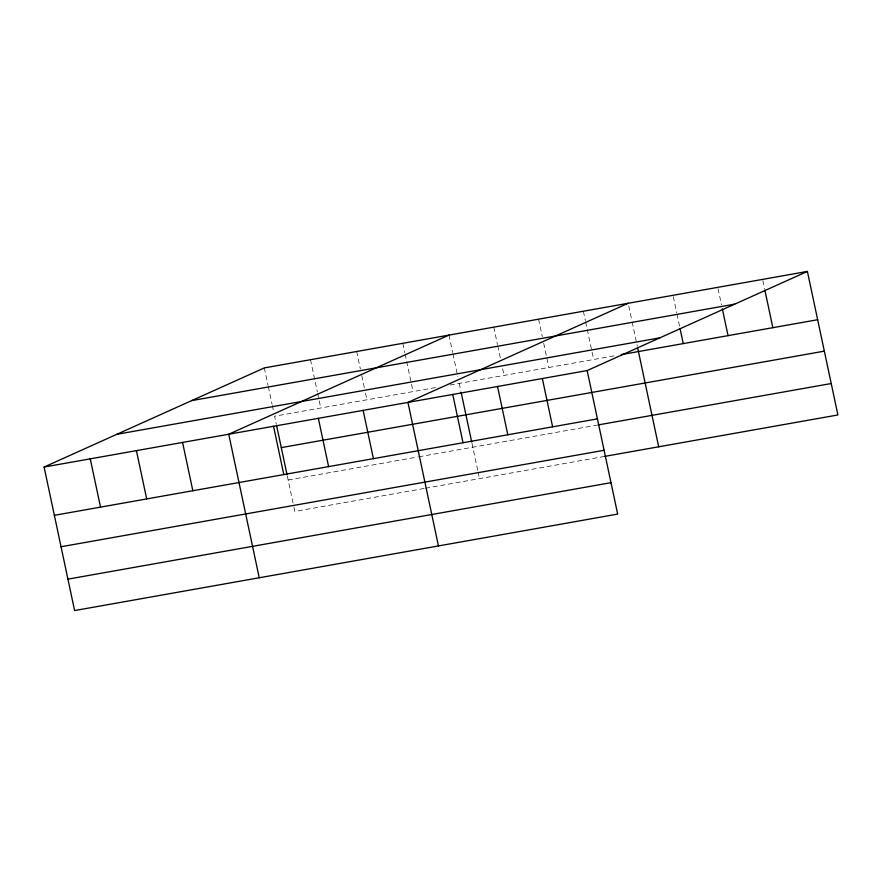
<?xml version="1.0" encoding="UTF-8"?>
<svg xmlns="http://www.w3.org/2000/svg" width="882" height="882" viewBox="0 0 882 882"><rect width="100%" height="100%" fill="white"/><g stroke="black" fill="none" stroke-linecap="round" stroke-linejoin="round"><path stroke-width="0.66" stroke-dasharray="4.41 3.31" d="M435.499 387.606L274.6 416.194L276.264 424.044M450.007 385.026L616.044 355.534M288.16 479.995L417.407 457.041M418.73 456.81L596.662 425.201M424.088 488.474L294.842 511.428L293.452 504.879M425.411 488.231L604.666 456.391M762.875 280.73L764.584 288.778M718.069 288.69L721.498 304.786M673.275 296.65L676.692 312.746M676.979 314.091L679.824 327.498M628.756 305.955L631.887 320.706M632.173 322.04L637.311 346.185M583.377 311.225L585.372 320.618M585.659 321.952L593.641 359.514M538.582 319.185L542.287 336.626M543.709 343.33L548.847 367.474M493.777 327.145L497.481 344.575M497.768 345.92L500.337 357.993M502.619 368.72L504.041 375.434M448.971 335.105L452.687 352.535M452.962 353.88L457.813 376.68M459.235 383.394L460.911 391.244M471.98 443.315L477.812 470.768M478.088 472.079L479.477 478.628M402.809 343.296L404.816 352.69M405.092 354.035L413.074 391.586M356.659 351.499L360.363 368.941M361.785 375.644L364.354 387.716M365.49 393.085L366.923 399.789M310.497 359.702L317.333 391.895M317.619 393.24L320.761 407.991M264.335 367.904L268.04 385.335M268.326 386.68L272.031 404.121M272.317 405.455L273.464 410.825M287.334 476.115L293.177 503.567"/><path stroke-width="1.32" d="M807.394 271.435L587.158 370.572L617.665 514.096L74.606 610.564L44.1 467.041L264.335 367.904L807.394 271.435L837.9 414.959L604.666 456.391M448.971 335.105L228.736 434.242L259.242 577.765M628.182 303.265L407.947 402.401L438.453 545.936M191.659 400.615L734.717 304.147M116.777 434.319L659.835 337.85M621.314 354.597L817.658 319.725M44.1 467.041L587.158 370.572M281.281 447.615L824.339 351.146M54.364 515.331L597.423 418.862M597.985 424.959L831.219 383.527M61.045 546.752L604.104 450.283M67.925 579.143L610.983 482.675M764.87 290.123L772.853 327.674M722.347 308.81L728.047 335.634M680.11 328.843L683.252 343.594M637.587 347.53L658.689 446.799M542.353 378.532L552.617 426.822M497.547 386.492L507.812 434.782M461.187 392.556L471.705 442.014M452.753 394.441L463.017 442.731M363.141 410.362L373.406 458.651M318.347 418.322L328.611 466.611M276.551 425.356L287.058 474.814M273.541 426.282L283.806 474.571M182.574 442.444L192.838 490.723M136.423 450.636L146.688 498.925M90.262 458.838L100.526 507.128"/></g></svg>
